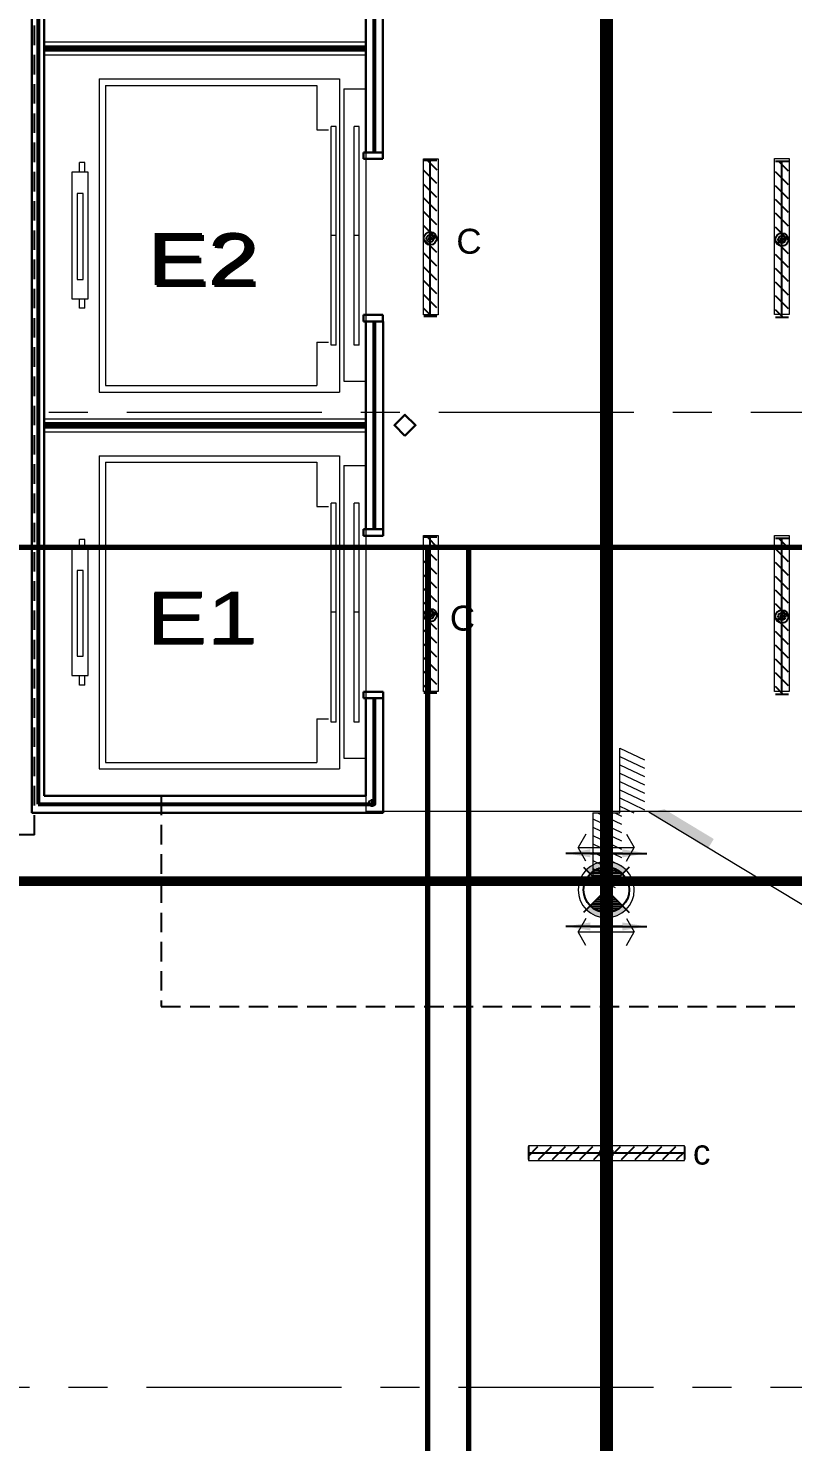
# Model space of a CAD drawing. Header units: inches. Extents: x -26575 to 27, y -11337 to 2257.
# Drawn here: x -22858.9 to -22623.7, y 350.3 to 785.4 of the extents above; entities that cross this region are included whole.
import ezdxf
from ezdxf import colors
from ezdxf.entities.mleader import LeaderData, LeaderLine
from ezdxf.math import Vec2, Vec3

# ---------------------------------------------------------------- set-up
doc = ezdxf.new("R2010")
doc.units = ezdxf.units.IN
doc.header["$LTSCALE"] = 48
doc.header["$MEASUREMENT"] = 0
for name, pattern in [('A106$0$CENTER', [2, 1.25, -0.25, 0.25, -0.25]), ('A112$0$CENTER', [2, 1.25, -0.25, 0.25, -0.25]), ('DASHED2', [0.375, 0.25, -0.125]), ('Matchline$0$DASHED', [0.75, 0.5, -0.25]), ('NB - 12th floor_plan$0$HIDDEN2', [0.1875, 0.125, -0.0625])]:
    doc.linetypes.add(name, pattern=pattern)
for name, color, linetype in [('A-Detl-Iden', 3, 'Continuous'), ('A106$0$A-ANNO-TEXT', 8, 'Continuous'), ('A106$0$A-DOOR-FRAM', 8, 'Continuous'), ('A106$0$A-ELEV-DDBT', 8, 'Continuous'), ('A106$0$A-FLOR-EVTR', 8, 'Continuous'), ('A106$0$A-FLOR-OPENING', 8, 'Continuous'), ('A106$0$A-GRID-GRDP0-15', 8, 'Continuous'), ('A106$0$A-SLAB-DEPRESSION', 8, 'Continuous'), ('A106$0$A-WALL-FULL-INTR', 8, 'Continuous'), ('A106$0$bc105-11 - A-WALL-FIRE', 8, 'Continuous'), ('A106$0$E-RISER-SLEEVE', 8, 'Continuous'), ('A106$0$Level 1', 8, 'Continuous'), ('A106$0$Level 19', 8, 'Continuous'), ('A106$0$Level 46', 8, 'Continuous'), ('A106$0$S-BEAM-ELEV', 8, 'Continuous'), ('A112$0$A-DOOR-FRAM', 8, 'Continuous'), ('A112$0$A-ELEV-DDBT', 8, 'Continuous'), ('A112$0$A-FLOR-EVTR', 8, 'Continuous'), ('A112$0$A-FLOR-SLAB', 8, 'Continuous'), ('A112$0$A-GRID-GRDP0-15', 8, 'Continuous'), ('A112$0$A-SLAB-DEPRESSION', 8, 'Continuous'), ('A112$0$A-WALL-FULL-INTR', 8, 'Continuous'), ('A112$0$bc112 - A-WALL-FIRE', 8, 'Continuous'), ('A112$0$E-RISER-SLEEVE', 8, 'Continuous'), ('A112$0$Level 1', 8, 'Continuous'), ('A112$0$Level 19', 8, 'Continuous'), ('A112$0$Level 46', 8, 'Continuous'), ('A112$0$S-BEAM-ELEV', 8, 'Continuous'), ('A612$0$br612 - E-Lite', 3, 'Continuous'), ('A612$0$Level 36', 8, 'Continuous'), ('E-FIRE', 234, 'Continuous'), ('E-Lite', 53, 'Continuous'), ('E-Lite-Emer', 13, 'Continuous'), ('E-Lite-Exit', 13, 'Continuous'), ('E-TEXT', 6, 'Continuous'), ('Matchline$0$Match Line', 5, 'Matchline$0$DASHED'), ('NB - 12th floor_plan$0$STCBEAMS', 1, 'NB - 12th floor_plan$0$HIDDEN2'), ('NB - 12th floor_plan$0$STSBEAMS1', 1, 'NB - 12th floor_plan$0$HIDDEN2'), ('NB - 12th floor_plan$0$stslabfold', 1, 'NB - 12th floor_plan$0$HIDDEN2'), ('XREF', 7, 'Continuous')]:
    doc.layers.add(name, color=color, linetype=linetype)
doc.layers.add('E-Fire-Covr', color=240, linetype='Continuous', lineweight=70, plot=False)
doc.styles.add('A106$0$Arial', font='arial.ttf', dxfattribs={"height": 0.076839})
doc.styles.add('A106$0$style-Arial', font='arial.ttf')
doc.styles.add('A112$0$Arial', font='arial.ttf', dxfattribs={"height": 0.076839})
doc.styles.add('A112$0$style-Arial', font='arial.ttf')
doc.styles.add('M08', font='arial.ttf', dxfattribs={"height": 7.68})
doc.styles.add('MAMEP ANNO', font='arial.ttf', dxfattribs={"height": 0.078125})

# ---------------------------------------------------------------- blocks, each defined once
blk = doc.blocks.new('*U327')
at = {"layer": 'A106$0$Level 46', "linetype": 'Continuous', "lineweight": 13}
for p, q in [((0.37, 1.55), (0.37, 21.44)), ((-7.98, 1.55), (-7.98, -18.17)), ((-7.98, 1.55), (0.37, 1.55))]:
    blk.add_line(p, q, dxfattribs=at)
at = {"layer": 'A106$0$Level 46', "linetype": 'Continuous', "lineweight": 0}
for p, q in [((0.37, 21.44), (7.98, 17.83)), ((0.37, 18.89), (7.98, 15.28)), ((0.37, 16.34), (7.98, 12.73)), ((0.37, 13.79), (7.98, 10.18)), ((0.37, 11.24), (7.98, 7.62)), ((0.37, 8.69), (7.98, 5.07)), ((0.37, 6.14), (7.98, 2.52)), ((-6.54, 1.55), (0.88, -1.97)), ((-1.16, 1.55), (0.88, 0.58)), ((0.37, 3.59), (4.66, 1.55)), ((-7.98, -0.32), (0.88, -4.52)), ((-7.98, -2.87), (0.88, -7.08)), ((-7.98, -5.42), (0.88, -9.63)), ((-7.98, -7.97), (0.88, -12.18)), ((-7.98, -10.52), (0.88, -14.73)), ((-7.98, -13.07), (0.88, -17.28)), ((-7.98, -15.62), (-0.1, -19.36)), ((-7.98, -18.17), (-1.09, -21.44))]:
    blk.add_line(p, q, dxfattribs=at)
blk = doc.blocks.new('A106$0$STEP')
at = {"layer": 'A106$0$Level 46', "linetype": 'Continuous', "lineweight": 13}
blk.add_blockref('*U327', (-0.37, -1.55), dxfattribs=at)
blk = doc.blocks.new('A106$0$400#_cab')
at = {"layer": 'A106$0$A-FLOR-EVTR', "linetype": 'Continuous', "lineweight": 0}
for p, q in [((-82.11, 48.31), (-82.11, -48.07)), ((-82.11, 48.31), (-8.11, 48.31)), ((-8.11, 48.31), (-8.11, -48.07)), ((-80.11, 46.31), (-15.11, 46.31)), ((-80.11, 46.31), (-80.11, -46.07)), ((-15.11, 46.31), (-15.11, 32.67)), ((-6.86, 45.28), (-6.86, -44.73)), ((-6.8, 45.28), (-0.01, 45.28)), ((-15.11, 32.67), (-11.51, 32.67)), ((-10.7, -33.69), (-10.7, 33.69)), ((-9.2, 33.69), (-10.7, 33.69)), ((-9.2, -33.69), (-9.2, 33.69)), ((-3.64, -33.69), (-3.64, 33.69)), ((-2.14, 33.69), (-3.64, 33.69)), ((-2.14, -33.69), (-2.14, 33.69)), ((-86.51, 22.53), (-88.19, 22.53)), ((-88.19, 19.58), (-88.19, 22.53)), ((-86.51, 22.53), (-87.65, 22.53)), ((-86.51, 19.58), (-86.51, 22.53)), ((-85.46, 19.58), (-90.5, 19.58)), ((-90.5, 19.58), (-90.5, -19.34)), ((-85.46, -19.34), (-85.46, 19.58)), ((-87.06, 12.98), (-88.9, 12.98)), ((-88.9, 12.98), (-88.9, -13.42)), ((-87.06, -13.42), (-87.06, 12.98)), ((-9.2, 0.12), (-10.7, 0.12)), ((-2.14, 0.12), (-3.64, 0.12)), ((-88.9, -13.42), (-87.06, -13.42)), ((-90.5, -19.34), (-85.46, -19.34)), ((-88.19, -22.3), (-88.19, -19.34)), ((-86.51, -22.3), (-86.51, -19.34)), ((-86.51, -22.3), (-88.19, -22.3)), ((-86.51, -22.3), (-87.65, -22.3)), ((-15.11, -32.7), (-11.51, -32.7)), ((-15.11, -32.7), (-15.11, -46.07)), ((-9.2, -33.69), (-10.7, -33.69)), ((-2.14, -33.69), (-3.64, -33.69)), ((-80.11, -46.07), (-15.11, -46.07)), ((-6.8, -44.73), (-0.04, -44.73)), ((-82.11, -48.07), (-8.11, -48.07))]:
    blk.add_line(p, q, dxfattribs=at)
blk = doc.blocks.new('*D348', base_point=(0, 0))
at = {"linetype": 'Continuous', "lineweight": 0}
for p, q in [((-1.19, 0), (1.19, 0)), ((0, -1.19), (0, 1.19))]:
    blk.add_line(p, q, dxfattribs=at)
blk = doc.blocks.new('*U347')
at = {"layer": 'A106$0$E-RISER-SLEEVE', "linetype": 'Continuous', "lineweight": 13}
blk.add_circle((0, 0), 1, dxfattribs=at)
at = {"linetype": 'Continuous', "lineweight": 0}
blk.add_blockref('*D348', (0, 0), dxfattribs=at)
blk = doc.blocks.new('A106')
at = {"layer": 'A106$0$A-ANNO-TEXT', "lineweight": 0, "flags": 128}
blk.add_lwpolyline([(-22497.77, 478.34), (-22559.05, 478.34), (-22667.99, 544.06)], dxfattribs=at)
at = {"layer": 'A106$0$A-ANNO-TEXT', "lineweight": 0, "extrusion": (0, 0, -1)}
blk.add_solid([(22667.99, 544.06), (22649.68, 533.02), (22663.13, 544.99), (22647.98, 535.84)], dxfattribs=at)
at = {"layer": 'A106$0$A-DOOR-FRAM', "lineweight": 30}
for p, q in [((-22755.76, 745.16), (-22755.76, 747.16)), ((-22755.76, 747.16), (-22749.76, 747.16)), ((-22749.76, 745.16), (-22755.76, 745.16)), ((-22749.76, 747.16), (-22749.76, 745.16)), ((-22755.75, 695.16), (-22755.75, 697.16)), ((-22755.75, 697.16), (-22749.76, 697.16)), ((-22749.76, 697.16), (-22749.76, 695.16)), ((-22749.76, 695.16), (-22755.75, 695.16)), ((-22755.76, 629.16), (-22755.76, 631.16)), ((-22755.76, 631.16), (-22749.75, 631.16)), ((-22749.75, 631.16), (-22749.75, 629.16)), ((-22749.75, 629.16), (-22755.76, 629.16)), ((-22755.75, 579.16), (-22755.75, 581.16)), ((-22755.75, 581.16), (-22749.75, 581.16)), ((-22749.75, 579.16), (-22755.75, 579.16)), ((-22749.75, 581.16), (-22749.75, 579.16))]:
    blk.add_line(p, q, dxfattribs=at)
at = {"layer": 'A106$0$A-ELEV-DDBT', "lineweight": 30}
blk.add_3dface([(-22743, 659.91), (-22746.25, 663.16), (-22743, 666.41), (-22739.75, 663.16)], dxfattribs=at)
at = {"layer": 'A106$0$A-FLOR-OPENING', "lineweight": 0}
blk.add_3dface([(-22854.03, 1009.16), (-22755.05, 1009.16), (-22755.05, 549.16), (-22854.03, 549.16)], dxfattribs=at)
at = {"layer": 'A106$0$A-GRID-GRDP0-15', "linetype": 'A106$0$CENTER', "lineweight": 0}
for p, q in [((-23884.56, 667.16), (-20368.73, 667.16)), ((-24358.53, 367.16), (-20364.93, 367.16))]:
    blk.add_line(p, q, dxfattribs=at)
at = {"layer": 'A106$0$A-SLAB-DEPRESSION', "lineweight": 0}
for p in [(-22755.04, 549.16), (-22607.02, 544.29)]:
    blk.add_line(p, (-22755.04, 544.29), dxfattribs=at)
at = {"layer": 'A106$0$A-WALL-FULL-INTR', "lineweight": 30}
for p, q in [((-22857.78, 1014.44), (-22857.78, 543.91)), ((-22854.03, 1009.16), (-22854.03, 549.16)), ((-22755.02, 747.16), (-22755.02, 811.16)), ((-22749.76, 747.16), (-22749.76, 811.16)), ((-22755.02, 631.16), (-22755.02, 695.16)), ((-22749.75, 631.16), (-22749.75, 695.16)), ((-22755.04, 549.16), (-22755.04, 579.16)), ((-22749.75, 543.91), (-22749.75, 579.16)), ((-22854.03, 549.16), (-22755.04, 549.16)), ((-22857.78, 543.91), (-22749.75, 543.91))]:
    blk.add_line(p, q, dxfattribs=at)
at = {"layer": 'A106$0$bc105-11 - A-WALL-FIRE', "lineweight": 53}
for p, q in [((-22855.91, 1011.81), (-22855.91, 546.54)), ((-22752.38, 747.16), (-22752.38, 811.16)), ((-22752.38, 631.16), (-22752.38, 695.16)), ((-22752.38, 546.54), (-22752.38, 579.16)), ((-22855.91, 546.54), (-22752.38, 546.54))]:
    blk.add_line(p, q, dxfattribs=at)
at = {"layer": 'A106$0$Level 19', "lineweight": 0}
for p, q in [((-22754.98, 697.16), (-22754.98, 745.16)), ((-22754.98, 581.16), (-22754.98, 629.16))]:
    blk.add_line(p, q, dxfattribs=at)
at = {"layer": 'A106$0$S-BEAM-ELEV', "lineweight": 13}
for p, q in [((-22854.12, 781.16), (-22755, 781.16)), ((-22854.12, 777.16), (-22755, 777.16)), ((-22854.12, 665.16), (-22755, 665.16)), ((-22854.12, 661.16), (-22755, 661.16))]:
    blk.add_line(p, q, dxfattribs=at)
at = {"layer": 'A106$0$A-FLOR-EVTR', "lineweight": 0}
for p in [(-22754.98, 721.48), (-22754.98, 605.49)]:
    blk.add_blockref('A106$0$400#_cab', p, dxfattribs=at)
at = {"layer": 'A106$0$E-RISER-SLEEVE', "lineweight": 13}
blk.add_blockref('*U347', (-22753.17, 546.9), dxfattribs=at)
at = {"layer": 'A106$0$Level 46', "lineweight": 13}
blk.add_blockref('A106$0$STEP', (-22676.85, 543.88), dxfattribs=at)
at = {"layer": 'A106$0$Level 1', "lineweight": 70, "style": 'A106$0$style-Arial', "width": 1.246875}
blk.add_text('E1', height=16, dxfattribs=at).set_placement((-22822.31, 595.92))
at = {"layer": 'A106$0$Level 1', "lineweight": 70, "insert": (-22822.31, 706.31), "char_height": 16, "attachment_point": 7, "line_spacing_factor": 0.6, "style": 'A106$0$Arial'}
blk.add_mtext('\\H1x;\\W1.24688;E2', dxfattribs=at)
blk = doc.blocks.new('Matchline')
at = {"layer": 'Matchline$0$Match Line', "color": 5, "lineweight": 0, "const_width": 4}
blk.add_lwpolyline([(-22681.02, 2080.37), (-22681.02, -161.85)], dxfattribs=at)
blk = doc.blocks.new('A112')
at = {"layer": 'A112$0$A-DOOR-FRAM', "lineweight": 30}
for p, q in [((-22755.76, 745.16), (-22755.76, 747.16)), ((-22755.76, 747.16), (-22749.76, 747.16)), ((-22749.76, 745.16), (-22755.76, 745.16)), ((-22749.76, 747.16), (-22749.76, 745.16)), ((-22755.75, 695.16), (-22755.75, 697.16)), ((-22755.75, 697.16), (-22749.76, 697.16)), ((-22749.76, 697.16), (-22749.76, 695.16)), ((-22749.76, 695.16), (-22755.75, 695.16)), ((-22755.76, 629.16), (-22755.76, 631.16)), ((-22755.76, 631.16), (-22749.75, 631.16)), ((-22749.75, 631.16), (-22749.75, 629.16)), ((-22749.75, 629.16), (-22755.76, 629.16)), ((-22755.75, 579.16), (-22755.75, 581.16)), ((-22755.75, 581.16), (-22749.75, 581.16)), ((-22749.75, 579.16), (-22755.75, 579.16)), ((-22749.75, 581.16), (-22749.75, 579.16))]:
    blk.add_line(p, q, dxfattribs=at)
at = {"layer": 'A112$0$A-ELEV-DDBT', "lineweight": 30}
blk.add_3dface([(-22743, 659.91), (-22746.25, 663.16), (-22743, 666.41), (-22739.75, 663.16)], dxfattribs=at)
at = {"layer": 'A112$0$A-FLOR-EVTR', "lineweight": 0}
for p, q in [((-22837.09, 769.79), (-22837.09, 673.41)), ((-22837.09, 769.79), (-22763.09, 769.79)), ((-22835.09, 767.79), (-22770.09, 767.79)), ((-22835.09, 767.79), (-22835.09, 675.41)), ((-22770.09, 767.79), (-22770.09, 754.15)), ((-22763.09, 769.79), (-22763.09, 673.41)), ((-22761.84, 766.76), (-22761.84, 676.75)), ((-22761.78, 766.76), (-22754.99, 766.76)), ((-22770.09, 754.15), (-22766.49, 754.15)), ((-22765.68, 687.79), (-22765.68, 755.17)), ((-22764.18, 755.17), (-22765.68, 755.17)), ((-22764.18, 687.79), (-22764.18, 755.17)), ((-22758.62, 687.79), (-22758.62, 755.17)), ((-22757.12, 755.17), (-22758.62, 755.17)), ((-22757.12, 687.79), (-22757.12, 755.17)), ((-22841.49, 744.02), (-22843.17, 744.02)), ((-22843.17, 741.06), (-22843.17, 744.02)), ((-22841.49, 744.02), (-22842.63, 744.02)), ((-22841.49, 741.06), (-22841.49, 744.02)), ((-22840.44, 741.06), (-22845.47, 741.06)), ((-22845.47, 741.06), (-22845.47, 702.14)), ((-22840.44, 702.14), (-22840.44, 741.06)), ((-22842.03, 734.46), (-22843.88, 734.46)), ((-22843.88, 734.46), (-22843.88, 708.06)), ((-22842.03, 708.06), (-22842.03, 734.46)), ((-22764.18, 721.6), (-22765.68, 721.6)), ((-22757.12, 721.6), (-22758.62, 721.6)), ((-22843.88, 708.06), (-22842.03, 708.06)), ((-22845.47, 702.14), (-22840.44, 702.14)), ((-22843.17, 699.18), (-22843.17, 702.14)), ((-22841.49, 699.18), (-22841.49, 702.14)), ((-22841.49, 699.18), (-22843.17, 699.18)), ((-22841.49, 699.18), (-22842.63, 699.18)), ((-22770.09, 688.78), (-22766.49, 688.78)), ((-22770.09, 688.78), (-22770.09, 675.41)), ((-22764.18, 687.79), (-22765.68, 687.79)), ((-22757.12, 687.79), (-22758.62, 687.79)), ((-22835.09, 675.41), (-22770.09, 675.41)), ((-22761.78, 676.75), (-22755.02, 676.75)), ((-22837.09, 673.41), (-22763.09, 673.41)), ((-22837.09, 653.79), (-22837.09, 557.42)), ((-22837.09, 653.79), (-22763.09, 653.79)), ((-22763.09, 653.79), (-22763.09, 557.42)), ((-22835.09, 651.79), (-22770.09, 651.79)), ((-22835.09, 651.79), (-22835.09, 559.42)), ((-22770.09, 651.79), (-22770.09, 638.16)), ((-22761.84, 650.77), (-22761.84, 560.76)), ((-22761.78, 650.77), (-22754.99, 650.77)), ((-22770.09, 638.16), (-22766.49, 638.16)), ((-22765.68, 571.8), (-22765.68, 639.18)), ((-22764.18, 639.18), (-22765.68, 639.18)), ((-22764.18, 571.8), (-22764.18, 639.18)), ((-22758.62, 571.8), (-22758.62, 639.18)), ((-22757.12, 639.18), (-22758.62, 639.18)), ((-22757.12, 571.8), (-22757.12, 639.18)), ((-22841.49, 628.02), (-22843.17, 628.02)), ((-22843.17, 625.07), (-22843.17, 628.02)), ((-22841.49, 628.02), (-22842.63, 628.02)), ((-22841.49, 625.07), (-22841.49, 628.02)), ((-22840.44, 625.06), (-22845.47, 625.07)), ((-22845.47, 625.07), (-22845.47, 586.15)), ((-22840.44, 586.15), (-22840.44, 625.06)), ((-22842.03, 618.47), (-22843.88, 618.47)), ((-22843.88, 618.47), (-22843.88, 592.07)), ((-22842.03, 592.07), (-22842.03, 618.47)), ((-22764.18, 605.61), (-22765.68, 605.61)), ((-22757.12, 605.61), (-22758.62, 605.61)), ((-22843.88, 592.07), (-22842.03, 592.07)), ((-22845.47, 586.15), (-22840.44, 586.15)), ((-22843.17, 583.19), (-22843.17, 586.15)), ((-22841.49, 583.19), (-22843.17, 583.19)), ((-22841.49, 583.19), (-22842.63, 583.19)), ((-22841.49, 583.19), (-22841.49, 586.15)), ((-22770.09, 572.78), (-22766.49, 572.78)), ((-22770.09, 572.78), (-22770.09, 559.42)), ((-22764.18, 571.8), (-22765.68, 571.8)), ((-22757.12, 571.8), (-22758.62, 571.8)), ((-22837.09, 557.42), (-22763.09, 557.42)), ((-22835.09, 559.42), (-22770.09, 559.42)), ((-22761.78, 560.76), (-22755.02, 560.76))]:
    blk.add_line(p, q, dxfattribs=at)
at = {"layer": 'A112$0$A-FLOR-SLAB', "lineweight": 0}
blk.add_line((-22755.04, 549.16), (-22755.04, 544.29), dxfattribs=at)
blk.add_3dface([(-22854.03, 1009.16), (-22755.05, 1009.16), (-22755.05, 549.16), (-22854.03, 549.16)], dxfattribs=at)
at = {"layer": 'A112$0$A-GRID-GRDP0-15', "linetype": 'A112$0$CENTER', "lineweight": 0}
for p, q in [((-23884.56, 667.16), (-20368.73, 667.16)), ((-24358.53, 367.16), (-20364.93, 367.16))]:
    blk.add_line(p, q, dxfattribs=at)
at = {"layer": 'A112$0$A-SLAB-DEPRESSION', "lineweight": 0}
blk.add_line((-22607.02, 544.29), (-22755.04, 544.29), dxfattribs=at)
at = {"layer": 'A112$0$A-WALL-FULL-INTR', "lineweight": 30}
for p, q in [((-22857.78, 1014.44), (-22857.78, 543.91)), ((-22854.03, 1009.16), (-22854.03, 549.16)), ((-22755.02, 747.16), (-22755.02, 811.16)), ((-22749.76, 747.16), (-22749.76, 811.16)), ((-22755.02, 631.16), (-22755.02, 695.16)), ((-22749.75, 631.16), (-22749.75, 695.16)), ((-22755.04, 549.16), (-22755.04, 579.16)), ((-22749.75, 543.91), (-22749.75, 579.16)), ((-22854.03, 549.16), (-22755.04, 549.16)), ((-22857.78, 543.91), (-22749.75, 543.91))]:
    blk.add_line(p, q, dxfattribs=at)
at = {"layer": 'A112$0$bc112 - A-WALL-FIRE', "lineweight": 53}
for p, q in [((-22855.91, 1011.81), (-22855.91, 546.54)), ((-22752.38, 747.16), (-22752.38, 811.16)), ((-22752.38, 631.16), (-22752.38, 695.16)), ((-22752.38, 546.54), (-22752.38, 579.16)), ((-22855.91, 546.54), (-22752.38, 546.54))]:
    blk.add_line(p, q, dxfattribs=at)
at = {"layer": 'A112$0$E-RISER-SLEEVE', "lineweight": 0}
for p, q in [((-22754.21, 546.91), (-22751.84, 546.91)), ((-22753.02, 545.72), (-22753.02, 548.09))]:
    blk.add_line(p, q, dxfattribs=at)
at = {"layer": 'A112$0$E-RISER-SLEEVE', "lineweight": 13}
blk.add_circle((-22753.02, 546.91), 1, dxfattribs=at)
at = {"layer": 'A112$0$Level 19', "lineweight": 0}
for p, q in [((-22754.98, 697.16), (-22754.98, 745.16)), ((-22754.98, 581.16), (-22754.98, 629.16))]:
    blk.add_line(p, q, dxfattribs=at)
at = {"layer": 'A112$0$Level 46', "lineweight": 13}
for p, q in [((-22676.85, 543.88), (-22676.85, 563.77)), ((-22685.19, 543.88), (-22685.19, 524.16)), ((-22685.19, 543.88), (-22676.85, 543.88))]:
    blk.add_line(p, q, dxfattribs=at)
at = {"layer": 'A112$0$Level 46', "lineweight": 0}
for p, q in [((-22676.85, 563.77), (-22669.24, 560.16)), ((-22676.85, 561.22), (-22669.24, 557.61)), ((-22676.85, 558.67), (-22669.24, 555.06)), ((-22676.85, 556.12), (-22669.24, 552.51)), ((-22676.85, 553.57), (-22669.24, 549.96)), ((-22676.85, 551.02), (-22669.24, 547.41)), ((-22676.85, 548.47), (-22669.24, 544.86)), ((-22683.75, 543.88), (-22676.33, 540.36)), ((-22678.38, 543.88), (-22676.33, 542.91)), ((-22676.85, 545.92), (-22672.56, 543.88)), ((-22685.19, 542.02), (-22676.33, 537.81)), ((-22685.19, 539.46), (-22676.33, 535.26)), ((-22685.19, 536.91), (-22676.33, 532.71)), ((-22685.19, 534.36), (-22676.33, 530.16)), ((-22685.19, 531.81), (-22676.33, 527.61)), ((-22685.19, 529.26), (-22676.33, 525.05)), ((-22685.19, 526.71), (-22677.32, 522.97)), ((-22685.19, 524.16), (-22678.31, 520.89))]:
    blk.add_line(p, q, dxfattribs=at)
at = {"layer": 'A112$0$S-BEAM-ELEV', "lineweight": 13}
for p, q in [((-22854.12, 781.16), (-22755, 781.16)), ((-22854.12, 777.16), (-22755, 777.16)), ((-22854.12, 665.16), (-22755, 665.16)), ((-22854.12, 661.16), (-22755, 661.16))]:
    blk.add_line(p, q, dxfattribs=at)
at = {"layer": 'A112$0$Level 1', "lineweight": 70, "style": 'A112$0$style-Arial', "width": 1.246875}
blk.add_text('E1', height=16, dxfattribs=at).set_placement((-22822.54, 595.61))
at = {"layer": 'A112$0$Level 1', "lineweight": 70, "insert": (-22821.66, 705.7), "char_height": 16, "attachment_point": 7, "line_spacing_factor": 0.6, "style": 'A112$0$Arial'}
blk.add_mtext('\\H1x;\\W1.24688;E2', dxfattribs=at)
blk = doc.blocks.new('A612')
at = {"layer": 'A612$0$Level 36', "lineweight": 30}
for points in [[(-22680.99, 528.87), (-22680.26, 528.83), (-22679.52, 528.73), (-22679.09, 528.63), (-22678.34, 528.42), (-22677.6, 528.13), (-22676.82, 527.74), (-22676.01, 527.22), (-22675.46, 526.79), (-22674.97, 526.34), (-22681.08, 520.23), (-22687.19, 526.34), (-22686.96, 526.56), (-22686.71, 526.78), (-22686.41, 527.03), (-22686.09, 527.27), (-22685.77, 527.49), (-22685.48, 527.66), (-22685.18, 527.83), (-22684.86, 528), (-22684.35, 528.22), (-22683.7, 528.46), (-22683.26, 528.59), (-22682.88, 528.68), (-22682.3, 528.78), (-22681.62, 528.85)], [(-22681.08, 520.23), (-22674.97, 514.12), (-22675.2, 513.9), (-22675.45, 513.67), (-22675.76, 513.42), (-22676.07, 513.19), (-22676.4, 512.97), (-22676.68, 512.79), (-22676.98, 512.62), (-22677.3, 512.46), (-22677.81, 512.23), (-22678.46, 512), (-22678.9, 511.87), (-22679.29, 511.78), (-22679.87, 511.67), (-22680.55, 511.6), (-22681.18, 511.59), (-22681.9, 511.63), (-22682.64, 511.73), (-22683.08, 511.82), (-22683.83, 512.04), (-22684.56, 512.32), (-22685.34, 512.71), (-22686.15, 513.23), (-22686.71, 513.67), (-22687.19, 514.12)]]:
    blk.add_hatch(color=256, dxfattribs=at).paths.add_polyline_path(points)
at = {"layer": 'A612$0$br612 - E-Lite', "lineweight": 13}
for points in [[(-22732.77, 745.17), (-22732.77, 697.17), (-22737.27, 697.17), (-22737.27, 745.17)], [(-22624.77, 745.24), (-22624.77, 697.24), (-22629.27, 697.24), (-22629.27, 745.24)], [(-22732.77, 629.21), (-22732.77, 581.21), (-22737.27, 581.21), (-22737.27, 629.21)], [(-22624.77, 629.25), (-22624.77, 581.25), (-22629.27, 581.25), (-22629.27, 629.25)], [(-22705.02, 436.91), (-22657.02, 436.91), (-22657.02, 441.41), (-22705.02, 441.41)]]:
    blk.add_3dface(points, dxfattribs=at)
at = {"layer": 'A612$0$Level 36', "lineweight": 13, "extrusion": (0, 0, -1)}
for p, q in [((-22687.32, 537.37, 0.02), (-22689.72, 533.22, 0.02)), ((-22674.84, 537.37, 0.02), (-22672.44, 533.22, 0.02)), ((-22689.72, 533.22, 0.02), (-22672.44, 533.22, 0.02)), ((-22687.32, 529.06, 0.02), (-22689.72, 533.22, 0.02)), ((-22674.84, 529.06, 0.02), (-22672.44, 533.22, 0.02)), ((-22674.97, 526.34, 0.02), (-22687.19, 514.12, 0.02)), ((-22674.97, 514.12, 0.02), (-22687.19, 526.34, 0.02)), ((-22687.32, 511.4, 0.02), (-22689.72, 507.24, 0.02)), ((-22674.84, 511.4, 0.02), (-22672.44, 507.24, 0.02)), ((-22689.72, 507.24, 0.02), (-22672.44, 507.24, 0.02)), ((-22687.32, 503.08, 0.02), (-22689.72, 507.24, 0.02)), ((-22674.84, 503.08, 0.02), (-22672.44, 507.24, 0.02))]:
    blk.add_line(p, q, dxfattribs=at)
blk.add_circle((22681.08, 520.23, -0.02), 8.64, dxfattribs=at)
blk = doc.blocks.new('NB - 12th floor_plan')
at = {"layer": 'NB - 12th floor_plan$0$STCBEAMS'}
for q in [(-22857.02, 1021.16), (-22877.02, 537.17)]:
    blk.add_line((-22857.02, 537.17), q, dxfattribs=at)
at = {"layer": 'NB - 12th floor_plan$0$STSBEAMS1', "linetype": 'Continuous', "ltscale": 0.4, "const_width": 2, "elevation": 0}
for points in [[(-22854.03, 779.16), (-22755.03, 779.16)], [(-22854.03, 663.16), (-22755.03, 663.15)]]:
    blk.add_lwpolyline(points, dxfattribs=at)
at = {"layer": 'NB - 12th floor_plan$0$stslabfold', "linetype": 'NB - 12th floor_plan$0$HIDDEN2'}
blk.add_lwpolyline([(-22818.04, 549.16), (-22818.04, 484.29), (-22544.02, 484.29), (-22544.02, 549.16)], dxfattribs=at)
blk = doc.blocks.new('LFIND4')
for p, q in [((-24, 2), (-24, -2)), ((24, 0), (-24, 0)), ((24, 2), (24, -2))]:
    blk.add_line(p, q)
for radius in [2, 1.12, 0.5]:
    blk.add_circle((0, 0), radius)
blk = doc.blocks.new('*U164')
at = {"layer": 'E-Fire-Covr'}
blk.add_lwpolyline([(10.15, 322), (318, 322), (318, -314), (-318, -314), (-318, 322), (-9.51, 322)], dxfattribs=at)
blk = doc.blocks.new('*U182')
at = {"color": 0, "linetype": 'ByBlock'}
for p, q in [((7, 7), (-7, -7)), ((-7, 7), (7, -7)), ((4.79, 5.1), (-4.79, 5.1)), ((4.38, 4.38), (-4.38, 4.38)), ((3.87, 5.83), (-3.87, 5.83)), ((2.44, 6.56), (-2.44, 6.56)), ((3.65, 3.65), (-3.65, 3.65)), ((2.92, 2.92), (-2.92, 2.92)), ((2.19, 2.19), (-2.19, 2.19)), ((1.46, 1.46), (-1.46, 1.46)), ((0.73, 0.73), (-0.73, 0.73)), ((3.65, -3.65), (-3.65, -3.65)), ((2.92, -2.92), (-2.92, -2.92)), ((2.19, -2.19), (-2.19, -2.19)), ((1.46, -1.46), (-1.46, -1.46)), ((0.73, -0.73), (-0.73, -0.73)), ((4.79, -5.1), (-4.79, -5.1)), ((4.38, -4.38), (-4.38, -4.38)), ((3.87, -5.83), (-3.87, -5.83)), ((2.44, -6.56), (-2.44, -6.56))]:
    blk.add_line(p, q, dxfattribs=at)
blk.add_circle((0, 0), 7, dxfattribs=at)
at = {"color": 21, "linetype": 'ByBlock'}
ml = blk.add_multileader_mtext('Standard', dxfattribs=at)
ml.set_content('', color=21, style='MAMEP ANNO')
ml.set_leader_properties(color=256)
ml.build(insert=Vec2(0, 0))
ml.multileader.update_dxf_attribs({"has_dogleg": 0, "text_right_attachment_type": 3, "dogleg_length": 3.84, "arrow_head_size": 7.5, "scale": 96})
ctx = ml.context
ctx.base_point, ctx.scale, ctx.char_height, ctx.arrow_head_size, ctx.landing_gap_size, ctx.plane_origin = Vec3(12.43, 11.25), 96, 7.5, 7.5, 3.75, Vec3(-12.43, 11.25)
ctx.right_attachment = 3
notes = []
notes.append((ctx, [(0, (1, 1, 0), (-356.57, 11.25), (1, 0), 369, [(0, [(-12.43, 11.25)], 0, [])])]))
ctx.mtext.insert, ctx.mtext.flow_direction = Vec3(16.18, 15), 5
ml = blk.add_multileader_mtext('Standard', dxfattribs=at)
ml.set_content('', color=21, style='MAMEP ANNO')
ml.set_leader_properties(color=256)
ml.build(insert=Vec2(0, 0))
ml.multileader.update_dxf_attribs({"has_dogleg": 0, "text_right_attachment_type": 3, "dogleg_length": 3.84, "arrow_head_size": 7.5, "scale": 96})
ctx = ml.context
ctx.base_point, ctx.scale, ctx.char_height, ctx.arrow_head_size, ctx.landing_gap_size, ctx.plane_origin = Vec3(-19.93, 11.25), 96, 7.5, 7.5, 3.75, Vec3(12.43, 11.25)
ctx.right_attachment, ctx.text_align_type = 3, 2
notes.append((ctx, [(0, (1, 1, 0), (356.57, 11.25), (-1, 0), 369, [(0, [(12.43, 11.25)], 0, [])])]))
ctx.mtext.insert, ctx.mtext.alignment, ctx.mtext.flow_direction = Vec3(-16.18, 15), 3, 5
ml = blk.add_multileader_mtext('Standard', dxfattribs=at)
ml.set_content('', color=21, style='MAMEP ANNO')
ml.set_leader_properties(color=256)
ml.build(insert=Vec2(0, 0))
ml.multileader.update_dxf_attribs({"has_dogleg": 0, "text_right_attachment_type": 3, "dogleg_length": 3.84, "arrow_head_size": 7.5, "scale": 96})
ctx = ml.context
ctx.base_point, ctx.scale, ctx.char_height, ctx.arrow_head_size, ctx.landing_gap_size, ctx.plane_origin = Vec3(12.43, -11.25), 96, 7.5, 7.5, 3.75, Vec3(-12.43, -11.25)
ctx.right_attachment = 3
notes.append((ctx, [(0, (1, 1, 0), (-356.57, -11.25), (1, 0), 369, [(0, [(-12.43, -11.25)], 0, [])])]))
ctx.mtext.insert, ctx.mtext.flow_direction = Vec3(16.18, -7.5), 5
ml = blk.add_multileader_mtext('Standard', dxfattribs=at)
ml.set_content('', color=21, style='MAMEP ANNO')
ml.set_leader_properties(color=256)
ml.build(insert=Vec2(0, 0))
ml.multileader.update_dxf_attribs({"has_dogleg": 0, "text_right_attachment_type": 3, "dogleg_length": 3.84, "arrow_head_size": 7.5, "scale": 96})
ctx = ml.context
ctx.base_point, ctx.scale, ctx.char_height, ctx.arrow_head_size, ctx.landing_gap_size, ctx.plane_origin = Vec3(-19.93, -11.25), 96, 7.5, 7.5, 3.75, Vec3(12.43, -11.25)
ctx.right_attachment, ctx.text_align_type = 3, 2
notes.append((ctx, [(0, (1, 1, 0), (356.57, -11.25), (-1, 0), 369, [(0, [(12.43, -11.25)], 0, [])])]))
ctx.mtext.insert, ctx.mtext.alignment, ctx.mtext.flow_direction = Vec3(-16.18, -7.5), 3, 5
for ctx, leaders in notes:
    for number, flags, end, landing, length, lines in leaders:
        leader = LeaderData()
        leader.index, (leader.has_last_leader_line, leader.has_dogleg_vector, leader.attachment_direction) = number, flags
        leader.last_leader_point, leader.dogleg_vector, leader.dogleg_length = Vec3(end), Vec3(landing), length
        for number, points, colour, breaks in lines:
            line = LeaderLine()
            line.index, line.vertices, line.color, line.breaks = number, Vec3.list(points), colors.encode_raw_color(colour), breaks
            leader.lines.append(line)
        ctx.leaders.append(leader)

msp = doc.modelspace()

# ---------------------------------------------------------------- hatches: boundary and pattern name
at = {"layer": 'E-Lite-Emer'}
h = msp.add_hatch(dxfattribs=at)
h.set_pattern_fill('ANSI31', color=256, scale=24, angle=90, style=0)
h.set_pattern_definition([(135, (-20013.4526, 2816.2266), (-2.1213203, -2.1213203), [])])
h.paths.add_polyline_path([(-22733.2, 696.7), (-22733.2, 744.7), (-22737.2, 744.7), (-22737.2, 696.7)])
h = msp.add_hatch(dxfattribs=at)
h.set_pattern_fill('ANSI31', color=256, scale=24, angle=90, style=0)
h.set_pattern_definition([(135, (-19905.2723, 2815.8328), (-2.1213203, -2.1213203), [])])
h.paths.add_polyline_path([(-22625.02, 696.31), (-22625.02, 744.31), (-22629.02, 744.31), (-22629.02, 696.31)])
h = msp.add_hatch(dxfattribs=at)
h.set_pattern_fill('ANSI31', color=256, scale=24, angle=90, style=0)
h.set_pattern_definition([(135, (-20013.4526, 2700.2266), (-2.1213203, -2.1213203), [])])
h.paths.add_polyline_path([(-22733.2, 580.7), (-22733.2, 628.7), (-22737.2, 628.7), (-22737.2, 580.7)])
h = msp.add_hatch(dxfattribs=at)
h.set_pattern_fill('ANSI31', color=256, scale=24, angle=90, style=0)
h.set_pattern_definition([(135, (-19905.2723, 2699.8328), (-2.1213203, -2.1213203), [])])
h.paths.add_polyline_path([(-22625.02, 580.31), (-22625.02, 628.31), (-22629.02, 628.31), (-22629.02, 580.31)])
h = msp.add_hatch(dxfattribs=at)
h.set_pattern_fill('ANSI31', color=256, scale=24, angle=180, style=0)
h.set_pattern_definition([(225, (-24776.5473, 3160.9135), (2.1213203, -2.1213203), [])])
h.paths.add_polyline_path([(-22657.02, 441.16), (-22705.02, 441.16), (-22705.02, 437.16), (-22657.02, 437.16)])

# ---------------------------------------------------------------- linework, layer by layer
at = {"layer": 'A-Detl-Iden', "linetype": 'DASHED2', "const_width": 3, "flags": 128}
msp.add_lwpolyline([(-23819.09, 1044.51), (-22491.25, 1044.51, -0.414214), (-22467.25, 1020.51), (-22467.25, 546.88, -0.414214), (-22491.25, 522.88), (-23819.09, 522.88, -0.414214), (-23843.09, 546.88), (-23843.09, 1020.51, -0.414214)], format="xyb", close=True, dxfattribs=at)

# ---------------------------------------------------------------- block references
at = {"layer": 'E-FIRE'}
for p in [(-23041.43, 303.69), (-22417.99, 303.69)]:
    msp.add_blockref('*U164', p, dxfattribs=at)
at = {"layer": 'E-Lite', "rotation": 269.9999999999999}
for p in [(-22735.2, 720.7), (-22627.02, 720.31), (-22735.2, 604.7), (-22627.02, 604.31)]:
    msp.add_blockref('LFIND4', p, dxfattribs=at)
at = {"layer": 'E-Lite'}
msp.add_blockref('LFIND4', (-22681.02, 439.16), dxfattribs=at)
at = {"layer": 'E-Lite-Exit'}
msp.add_blockref('*U182', (-22681.02, 520.17), dxfattribs=at)
at = {"layer": 'XREF'}
for name in ['A106', 'A112', 'Matchline', 'NB - 12th floor_plan', 'A612']:
    msp.add_blockref(name, (0, 0), dxfattribs=at)

# ---------------------------------------------------------------- texts
at = {"layer": 'E-TEXT', "style": 'M08'}
for s, p in [('C', (-22727.18, 715.97)), ('C', (-22729.18, 599.97)), ('c', (-22654.38, 435.63))]:
    msp.add_text(s, height=7.68, dxfattribs=at).set_placement(p)

doc.saveas('drawing.dxf')
